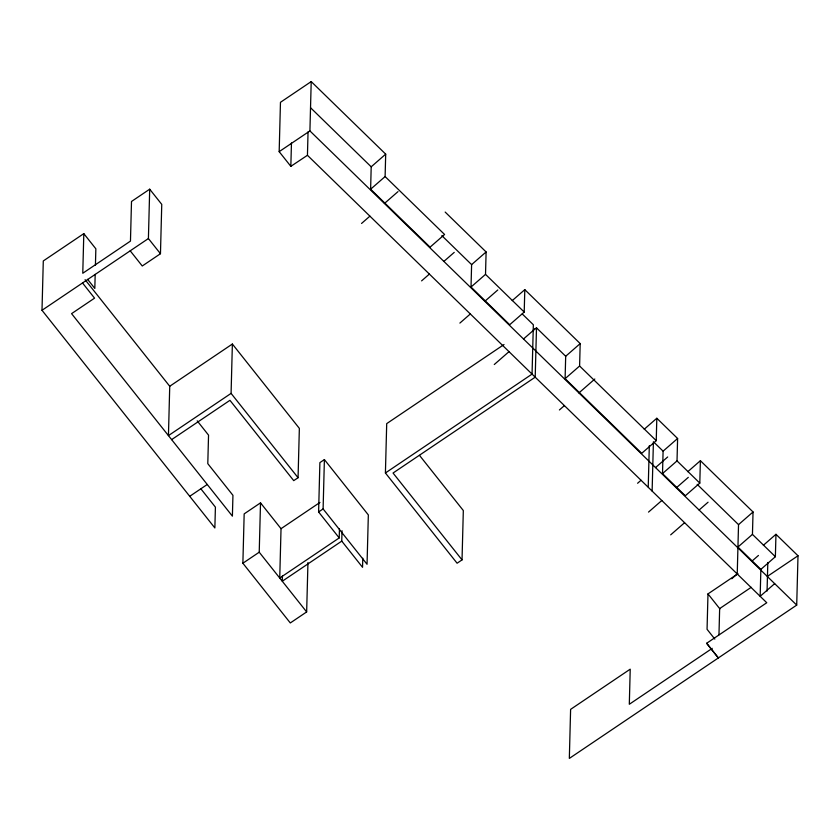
<?xml version="1.0" encoding="UTF-8"?>
<svg xmlns="http://www.w3.org/2000/svg" width="840" height="840" viewBox="0 0 840 840"><rect width="100%" height="100%" fill="white"/><g stroke="black" fill="none" stroke-linecap="round" stroke-linejoin="round"><path stroke-width="1.26" d="M200.812 488.754L215.408 507.14L214.862 527.951L42 310.296L43.291 260.946L83.811 233.636L95.855 248.808L95.424 265.419M83.811 233.636L82.772 273.262L130.463 241.101L131.502 201.474L149.698 189.2L161.753 204.372L160.461 253.722L142.254 265.997L130.211 250.824M95.183 274.375L94.815 288.435L87.591 279.332M160.461 253.722L148.407 238.549L149.698 189.2M169.733 386.264L168.441 435.614L231.084 393.382L232.376 344.032L169.733 386.264L85.082 279.678M307.955 562.579L306.653 611.929L290.304 622.954L242.876 563.231L244.167 513.881L260.516 502.856L281.032 528.686L279.741 578.025L339.213 537.925L339.455 528.832M306.653 611.929L259.224 552.206L260.516 502.856M308.049 131.922L307.44 155.295L290.84 166.341L279.174 151.652L280.466 102.312L311.209 81.585L385.697 154.14L385.108 176.558L444.581 234.486L430.08 247.149L370.619 189.221L371.196 166.814L310.601 107.772M290.84 166.341L291.459 142.968M282.408 576.03L282.272 581.227L341.754 541.118L342.027 530.733M171.633 439.625L229.94 400.323L293.727 480.638L298.064 477.719L299.355 428.369L232.376 344.032M712.257 648.344L629.307 704.277L630.221 669.165L570.612 709.359L569.331 758.415L796.708 605.105L309.918 130.924L311.209 81.585M339.213 537.925L318.602 511.969L319.893 462.62L324.397 459.585L368.34 514.92L367.048 564.27L323.106 508.935L324.397 459.585M362.786 558.212L362.544 567.304L341.754 541.118M419.496 455.364L463.323 510.542L462.031 559.892L457.096 563.22L385.413 472.973L386.705 423.623L504.021 344.536M512.232 300.615L524.801 289.643L524.212 312.05L509.712 324.723L471.019 287.028L471.608 264.621L441.83 235.62M524.212 312.05L485.52 274.365L486.108 251.958L445.169 212.069M533.243 330.026L536.498 327.831L535.206 377.171L393.046 473.025L462.031 559.892M644.249 429.23L656.817 418.247L656.24 440.654L641.728 453.327L565.1 378.672L565.688 356.265L536.498 327.831M656.24 440.654L579.6 366.009L580.188 343.592L524.801 289.643M649.309 445.725L648.228 487.274L307.44 155.295M652.124 491.075L653.415 441.725M687.824 471.671L700.392 460.688L699.804 483.094L685.303 495.768L662.508 473.571L663.096 451.154L654.297 442.586M699.804 483.094L677.019 460.897L677.607 438.491L656.817 418.247M738.014 573.657L707.984 593.901L707.06 629.297L714.829 639.093M718.966 634.809L719.649 608.591L751.212 587.317M697.169 484.344L738.528 524.643L737.236 573.982L731.787 578.75M774.669 583.643L760.158 596.316L760.861 569.384L775.373 556.71L752.451 534.377L753.039 511.969L700.392 460.688M767.067 591.055L767.812 562.496M775.373 556.71L775.961 534.293L763.381 545.275M796.708 605.105L798 555.765L775.961 534.293M371.196 166.814L385.697 154.14M370.619 189.221L385.108 176.558M361.557 223.451L369.905 216.153M384.405 203.49L398.003 191.615M421.596 280.875L429.377 274.082M443.877 261.418L454.23 252.378M471.608 264.621L486.108 251.958M471.019 287.028L485.52 274.365M459.879 323.085L470.316 313.971M484.817 301.298L497.784 289.979M494.277 364.518L509.009 351.656M523.509 338.982L534.817 329.102M565.688 356.265L580.188 343.592M565.1 378.672L579.6 366.009M559.409 409.962L564.396 405.605M578.897 392.942L594.825 379.029M663.096 451.154L677.607 438.491M637.591 483.263L641.025 480.26M655.525 467.586L667.684 456.971M662.508 473.571L677.019 460.897M648.522 512.096L661.804 500.504M676.316 487.83L688.307 477.351M670.688 534.849L684.59 522.701M699.101 510.027L708.057 502.215M738.528 524.643L753.039 511.969M752.451 534.377L737.94 547.05L760.861 569.384M751.748 561.309L758.457 555.45M42 310.296L148.407 238.549M279.174 151.652L309.918 130.924M189.725 496.304L207.249 484.481M281.032 528.686L319.956 502.435M318.602 511.969L323.106 508.935M242.876 563.231L259.224 552.206M385.413 472.973L532.056 374.105L533.347 324.755L522.281 313.981M767.529 576.303L798 555.765M706.692 643.251L718.357 657.941L706.629 643.293L766.763 602.742L648.385 487.431M707.984 593.901L719.901 608.905M231.084 393.382L298.064 477.719M197.211 420.861L208.541 435.131L207.795 463.659L232.942 495.317L232.397 516.138L71.579 313.645L94.563 298.147L82.52 282.975"/></g></svg>
